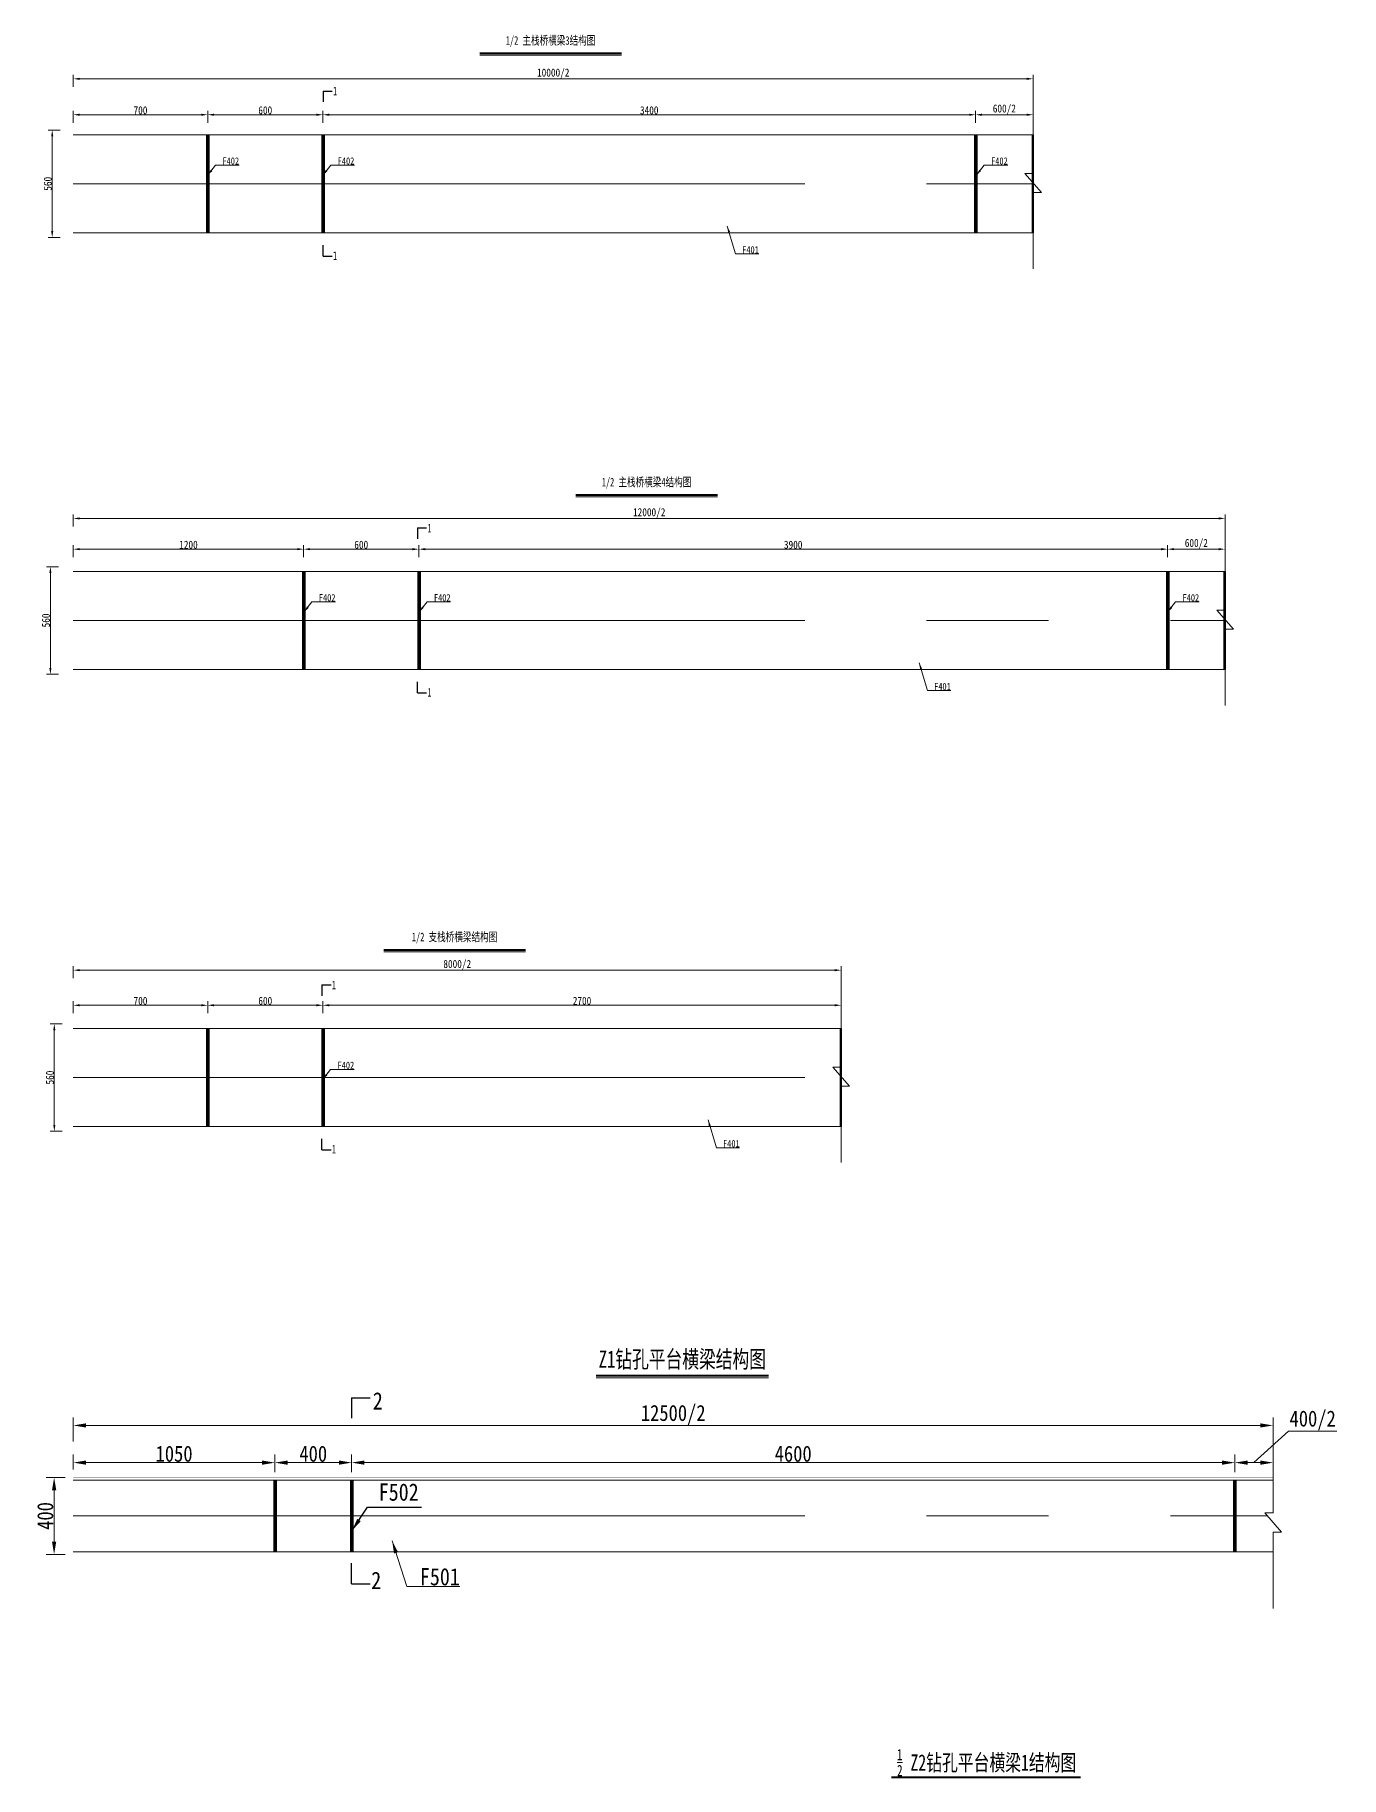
# Model space of a CAD drawing. Header units: millimetres. Extents: x -724662 to -98163, y -2532159 to 119496.
# Drawn here: x -100847.5 to -100779.5, y 114452.9 to 114543.6 of the extents above; entities that cross this region are included whole.
import ezdxf

# ---------------------------------------------------------------- set-up
doc = ezdxf.new("R2010")
doc.units = ezdxf.units.MM
doc.header["$LTSCALE"] = 20
doc.linetypes.add('CENTER2', pattern=[28.575, 19.05, -3.175, 3.175, -3.175])
doc.layers.get('0').update_dxf_attribs({"lineweight": 25})
for name, color, linetype, lineweight in [('中心线', 3, 'CENTER2', 13), ('文本', 7, 'Continuous', 13), ('标注', 1, 'Continuous', 13), ('粗实线', 7, 'Continuous', 25), ('细实线', 1, 'Continuous', 13)]:
    doc.layers.add(name, color=color, linetype=linetype, lineweight=lineweight)
doc.layers.add('钢构CAD-H形钢', color=152, linetype='Continuous')
doc.layers.add('钢构CAD-工字钢', color=6, linetype='Continuous')
doc.styles.get("Standard").update_dxf_attribs({"font": 'simsun.ttf', "width": 0.85})
doc.styles.add('文本1', font='simsun.ttf', dxfattribs={"width": 0.71, "height": 2.2})
doc.dimstyles.new('100-1÷3', dxfattribs={"dimscale": 0.333333, "dimtxt": 2.5, "dimasz": 2, "dimexe": 1.25, "dimexo": 1.25, "dimgap": 0.125, "dimtad": 1, "dimdec": 0, "dimlfac": 100, "dimdsep": 46, "dimtxsty": 'Standard', "dimcen": 0.001, "dimclrd": 256, "dimclre": 256, "dimclrt": 7, "dimadec": 4, "dimazin": 2, "dimtfac": 1, "dimtdec": 0, "dimtmove": 1, "dimatfit": 2, "dimfxlon": 1, "dimlwd": -1, "dimlwe": -1, "dimarcsym": 0})
doc.dimstyles.new('100-1÷6', dxfattribs={"dimscale": 0.166667, "dimtxt": 2.5, "dimasz": 2, "dimexe": 1.25, "dimexo": 1.25, "dimgap": 0.125, "dimtad": 1, "dimdec": 0, "dimlfac": 100, "dimdsep": 46, "dimtxsty": 'Standard', "dimcen": 0.001, "dimclrd": 256, "dimclre": 256, "dimclrt": 7, "dimadec": 4, "dimazin": 2, "dimtfac": 1, "dimtdec": 0, "dimtmove": 1, "dimatfit": 2, "dimfxlon": 1, "dimlwd": -1, "dimlwe": -1, "dimarcsym": 0})

# ---------------------------------------------------------------- blocks, each defined once
blk = doc.blocks.new('*D724')
at = {"layer": 'Defpoints', "color": 0, "transparency": 16777216}
for p in [(-100795.508, 114541.345), (-100845.508, 114538.68), (-100795.508, 114538.68)]:
    blk.add_point(p, dxfattribs=at)
at = {"layer": '标注', "transparency": 16777216}
for p, q in [((-100845.508, 114540.928), (-100845.508, 114541.553)), ((-100845.174, 114541.345), (-100795.841, 114541.345))]:
    blk.add_line(p, q, dxfattribs=at)
at = {"layer": '标注', "linetype": 'ByBlock', "transparency": 16777216}
blk.add_line((-100795.508, 114540.928), (-100795.508, 114541.553), dxfattribs=at)
at = {"layer": '标注', "transparency": 16777216}
for points in [[(-100845.174, 114541.4), (-100845.174, 114541.289), (-100845.508, 114541.345)], [(-100795.841, 114541.4), (-100795.841, 114541.289), (-100795.508, 114541.345)]]:
    blk.add_solid(points, dxfattribs=at)
at = {"layer": '标注', "color": 7, "transparency": 16777216, "insert": (-100820.508, 114541.619), "char_height": 0.4167, "attachment_point": 5}
blk.add_mtext('10000/2', dxfattribs=at)
blk = doc.blocks.new('*D725')
at = {"layer": 'Defpoints', "color": 0, "transparency": 16777216}
for p in [(-100838.508, 114539.475), (-100845.508, 114538.68), (-100838.508, 114538.43)]:
    blk.add_point(p, dxfattribs=at)
at = {"layer": '标注', "transparency": 16777216}
for p, q in [((-100845.508, 114539.058), (-100845.508, 114539.683)), ((-100845.174, 114539.475), (-100838.841, 114539.475))]:
    blk.add_line(p, q, dxfattribs=at)
at = {"layer": '标注', "linetype": 'ByBlock', "transparency": 16777216}
blk.add_line((-100838.508, 114539.058), (-100838.508, 114539.683), dxfattribs=at)
at = {"layer": '标注', "transparency": 16777216}
for points in [[(-100845.174, 114539.53), (-100845.174, 114539.419), (-100845.508, 114539.475)], [(-100838.841, 114539.53), (-100838.841, 114539.419), (-100838.508, 114539.475)]]:
    blk.add_solid(points, dxfattribs=at)
at = {"layer": '标注', "color": 7, "transparency": 16777216, "insert": (-100842.008, 114539.704), "char_height": 0.4167, "attachment_point": 5}
blk.add_mtext('700', dxfattribs=at)
blk = doc.blocks.new('*D726')
at = {"layer": 'Defpoints', "color": 0, "transparency": 16777216}
for p in [(-100832.508, 114539.475), (-100838.508, 114538.43), (-100832.508, 114538.43)]:
    blk.add_point(p, dxfattribs=at)
at = {"layer": '标注', "transparency": 16777216}
for p, q in [((-100838.508, 114539.058), (-100838.508, 114539.683)), ((-100838.174, 114539.475), (-100832.841, 114539.475))]:
    blk.add_line(p, q, dxfattribs=at)
at = {"layer": '标注', "linetype": 'ByBlock', "transparency": 16777216}
blk.add_line((-100832.508, 114539.058), (-100832.508, 114539.683), dxfattribs=at)
at = {"layer": '标注', "transparency": 16777216}
for points in [[(-100838.174, 114539.53), (-100838.174, 114539.419), (-100838.508, 114539.475)], [(-100832.841, 114539.53), (-100832.841, 114539.419), (-100832.508, 114539.475)]]:
    blk.add_solid(points, dxfattribs=at)
at = {"layer": '标注', "color": 7, "transparency": 16777216, "insert": (-100835.508, 114539.704), "char_height": 0.4167, "attachment_point": 5}
blk.add_mtext('600', dxfattribs=at)
blk = doc.blocks.new('*D727')
at = {"layer": 'Defpoints', "color": 0, "transparency": 16777216}
for p in [(-100798.508, 114539.475), (-100832.508, 114538.43), (-100798.508, 114538.43)]:
    blk.add_point(p, dxfattribs=at)
at = {"layer": '标注', "transparency": 16777216}
for p, q in [((-100832.508, 114539.058), (-100832.508, 114539.683)), ((-100832.174, 114539.475), (-100798.841, 114539.475))]:
    blk.add_line(p, q, dxfattribs=at)
at = {"layer": '标注', "linetype": 'ByBlock', "transparency": 16777216}
blk.add_line((-100798.508, 114539.058), (-100798.508, 114539.683), dxfattribs=at)
at = {"layer": '标注', "transparency": 16777216}
for points in [[(-100832.174, 114539.53), (-100832.174, 114539.419), (-100832.508, 114539.475)], [(-100798.841, 114539.53), (-100798.841, 114539.419), (-100798.508, 114539.475)]]:
    blk.add_solid(points, dxfattribs=at)
at = {"layer": '标注', "color": 7, "transparency": 16777216, "insert": (-100815.508, 114539.704), "char_height": 0.4167, "attachment_point": 5}
blk.add_mtext('3400', dxfattribs=at)
blk = doc.blocks.new('*D728')
at = {"layer": 'Defpoints', "color": 0, "transparency": 16777216}
for p in [(-100795.508, 114539.475), (-100798.508, 114538.43), (-100795.508, 114538.43)]:
    blk.add_point(p, dxfattribs=at)
at = {"layer": '标注', "transparency": 16777216}
for p, q in [((-100798.508, 114539.058), (-100798.508, 114539.683)), ((-100798.174, 114539.475), (-100795.841, 114539.475))]:
    blk.add_line(p, q, dxfattribs=at)
at = {"layer": '标注', "linetype": 'ByBlock', "transparency": 16777216}
blk.add_line((-100795.508, 114539.058), (-100795.508, 114539.683), dxfattribs=at)
at = {"layer": '标注', "transparency": 16777216}
for points in [[(-100798.174, 114539.53), (-100798.174, 114539.419), (-100798.508, 114539.475)], [(-100795.841, 114539.53), (-100795.841, 114539.419), (-100795.508, 114539.475)]]:
    blk.add_solid(points, dxfattribs=at)
at = {"layer": '标注', "color": 7, "transparency": 16777216, "insert": (-100797.008, 114539.749), "char_height": 0.4167, "attachment_point": 5}
blk.add_mtext('600/2', dxfattribs=at)
blk = doc.blocks.new('*D729')
at = {"layer": 'Defpoints', "color": 0, "transparency": 16777216}
for p in [(-100845.508, 114538.68), (-100846.607, 114533.08), (-100845.508, 114533.08)]:
    blk.add_point(p, dxfattribs=at)
at = {"layer": '标注', "transparency": 16777216}
for p, q in [((-100846.19, 114538.68), (-100846.815, 114538.68)), ((-100846.607, 114538.347), (-100846.607, 114533.413))]:
    blk.add_line(p, q, dxfattribs=at)
at = {"layer": '标注', "linetype": 'ByBlock', "transparency": 16777216}
blk.add_line((-100846.19, 114533.08), (-100846.815, 114533.08), dxfattribs=at)
at = {"layer": '标注', "transparency": 16777216}
for points in [[(-100846.662, 114538.347), (-100846.551, 114538.347), (-100846.607, 114538.68)], [(-100846.662, 114533.413), (-100846.551, 114533.413), (-100846.607, 114533.08)]]:
    blk.add_solid(points, dxfattribs=at)
at = {"layer": '标注', "color": 7, "transparency": 16777216, "insert": (-100846.836, 114535.88), "char_height": 0.4167, "attachment_point": 5, "rotation": 90}
blk.add_mtext('560', dxfattribs=at)
blk = doc.blocks.new('*D730')
at = {"layer": 'Defpoints', "color": 0, "transparency": 16777216}
for p in [(-100833.508, 114516.855), (-100845.508, 114515.943), (-100833.508, 114515.693)]:
    blk.add_point(p, dxfattribs=at)
at = {"layer": '标注', "transparency": 16777216}
for p, q in [((-100845.508, 114516.438), (-100845.508, 114517.063)), ((-100845.174, 114516.855), (-100833.841, 114516.855))]:
    blk.add_line(p, q, dxfattribs=at)
at = {"layer": '标注', "linetype": 'ByBlock', "transparency": 16777216}
blk.add_line((-100833.508, 114516.438), (-100833.508, 114517.063), dxfattribs=at)
at = {"layer": '标注', "transparency": 16777216}
for points in [[(-100845.174, 114516.91), (-100845.174, 114516.799), (-100845.508, 114516.855)], [(-100833.841, 114516.91), (-100833.841, 114516.799), (-100833.508, 114516.855)]]:
    blk.add_solid(points, dxfattribs=at)
at = {"layer": '标注', "color": 7, "transparency": 16777216, "insert": (-100839.508, 114517.084), "char_height": 0.4167, "attachment_point": 5}
blk.add_mtext('1200', dxfattribs=at)
blk = doc.blocks.new('*D731')
at = {"layer": 'Defpoints', "color": 0, "transparency": 16777216}
for p in [(-100827.508, 114516.855), (-100833.508, 114515.693), (-100827.508, 114515.693)]:
    blk.add_point(p, dxfattribs=at)
at = {"layer": '标注', "transparency": 16777216}
for p, q in [((-100833.508, 114516.438), (-100833.508, 114517.063)), ((-100833.174, 114516.855), (-100827.841, 114516.855))]:
    blk.add_line(p, q, dxfattribs=at)
at = {"layer": '标注', "linetype": 'ByBlock', "transparency": 16777216}
blk.add_line((-100827.508, 114516.438), (-100827.508, 114517.063), dxfattribs=at)
at = {"layer": '标注', "transparency": 16777216}
for points in [[(-100833.174, 114516.91), (-100833.174, 114516.799), (-100833.508, 114516.855)], [(-100827.841, 114516.91), (-100827.841, 114516.799), (-100827.508, 114516.855)]]:
    blk.add_solid(points, dxfattribs=at)
at = {"layer": '标注', "color": 7, "transparency": 16777216, "insert": (-100830.508, 114517.084), "char_height": 0.4167, "attachment_point": 5}
blk.add_mtext('600', dxfattribs=at)
blk = doc.blocks.new('*D732')
at = {"layer": 'Defpoints', "color": 0, "transparency": 16777216}
for p in [(-100788.508, 114516.855), (-100827.508, 114515.693), (-100788.508, 114515.693)]:
    blk.add_point(p, dxfattribs=at)
at = {"layer": '标注', "transparency": 16777216}
for p, q in [((-100827.508, 114516.438), (-100827.508, 114517.063)), ((-100827.174, 114516.855), (-100788.841, 114516.855))]:
    blk.add_line(p, q, dxfattribs=at)
at = {"layer": '标注', "linetype": 'ByBlock', "transparency": 16777216}
blk.add_line((-100788.508, 114516.438), (-100788.508, 114517.063), dxfattribs=at)
at = {"layer": '标注', "transparency": 16777216}
for points in [[(-100827.174, 114516.91), (-100827.174, 114516.799), (-100827.508, 114516.855)], [(-100788.841, 114516.91), (-100788.841, 114516.799), (-100788.508, 114516.855)]]:
    blk.add_solid(points, dxfattribs=at)
at = {"layer": '标注', "color": 7, "transparency": 16777216, "insert": (-100808.008, 114517.084), "char_height": 0.4167, "attachment_point": 5}
blk.add_mtext('3900', dxfattribs=at)
blk = doc.blocks.new('*D733')
at = {"layer": 'Defpoints', "color": 0, "transparency": 16777216}
for p in [(-100785.508, 114516.855), (-100788.508, 114515.693), (-100785.508, 114515.693)]:
    blk.add_point(p, dxfattribs=at)
at = {"layer": '标注', "transparency": 16777216}
for p, q in [((-100788.508, 114516.438), (-100788.508, 114517.063)), ((-100788.174, 114516.855), (-100785.841, 114516.855))]:
    blk.add_line(p, q, dxfattribs=at)
at = {"layer": '标注', "linetype": 'ByBlock', "transparency": 16777216}
blk.add_line((-100785.508, 114516.438), (-100785.508, 114517.063), dxfattribs=at)
at = {"layer": '标注', "transparency": 16777216}
for points in [[(-100788.174, 114516.91), (-100788.174, 114516.799), (-100788.508, 114516.855)], [(-100785.841, 114516.91), (-100785.841, 114516.799), (-100785.508, 114516.855)]]:
    blk.add_solid(points, dxfattribs=at)
at = {"layer": '标注', "color": 7, "transparency": 16777216, "insert": (-100787.008, 114517.129), "char_height": 0.4167, "attachment_point": 5}
blk.add_mtext('600/2', dxfattribs=at)
blk = doc.blocks.new('*D734')
at = {"layer": 'Defpoints', "color": 0, "transparency": 16777216}
for p in [(-100785.508, 114518.455), (-100845.508, 114515.943), (-100785.508, 114515.943)]:
    blk.add_point(p, dxfattribs=at)
at = {"layer": '标注', "transparency": 16777216}
for p, q in [((-100845.508, 114518.039), (-100845.508, 114518.664)), ((-100845.174, 114518.455), (-100785.841, 114518.455))]:
    blk.add_line(p, q, dxfattribs=at)
at = {"layer": '标注', "linetype": 'ByBlock', "transparency": 16777216}
blk.add_line((-100785.508, 114518.039), (-100785.508, 114518.664), dxfattribs=at)
at = {"layer": '标注', "transparency": 16777216}
for points in [[(-100845.174, 114518.511), (-100845.174, 114518.4), (-100845.508, 114518.455)], [(-100785.841, 114518.511), (-100785.841, 114518.4), (-100785.508, 114518.455)]]:
    blk.add_solid(points, dxfattribs=at)
at = {"layer": '标注', "color": 7, "transparency": 16777216, "insert": (-100815.508, 114518.73), "char_height": 0.4167, "attachment_point": 5}
blk.add_mtext('12000/2', dxfattribs=at)
blk = doc.blocks.new('*D735')
at = {"layer": 'Defpoints', "color": 0, "transparency": 16777216}
for p in [(-100845.508, 114515.943), (-100846.701, 114510.343), (-100845.508, 114510.343)]:
    blk.add_point(p, dxfattribs=at)
at = {"layer": '标注', "transparency": 16777216}
for p, q in [((-100846.285, 114515.943), (-100846.91, 114515.943)), ((-100846.701, 114515.609), (-100846.701, 114510.676))]:
    blk.add_line(p, q, dxfattribs=at)
at = {"layer": '标注', "linetype": 'ByBlock', "transparency": 16777216}
blk.add_line((-100846.285, 114510.343), (-100846.91, 114510.343), dxfattribs=at)
at = {"layer": '标注', "transparency": 16777216}
for points in [[(-100846.757, 114515.609), (-100846.646, 114515.609), (-100846.701, 114515.943)], [(-100846.757, 114510.676), (-100846.646, 114510.676), (-100846.701, 114510.343)]]:
    blk.add_solid(points, dxfattribs=at)
at = {"layer": '标注', "color": 7, "transparency": 16777216, "insert": (-100846.931, 114513.143), "char_height": 0.4167, "attachment_point": 5, "rotation": 90}
blk.add_mtext('560', dxfattribs=at)
blk = doc.blocks.new('*D741')
at = {"layer": 'Defpoints', "color": 0, "transparency": 16777216}
for p in [(-100838.508, 114493.107), (-100845.508, 114492.143), (-100838.508, 114491.893)]:
    blk.add_point(p, dxfattribs=at)
at = {"layer": '标注', "transparency": 16777216}
for p, q in [((-100845.508, 114492.691), (-100845.508, 114493.316)), ((-100845.174, 114493.107), (-100838.841, 114493.107))]:
    blk.add_line(p, q, dxfattribs=at)
at = {"layer": '标注', "linetype": 'ByBlock', "transparency": 16777216}
blk.add_line((-100838.508, 114492.691), (-100838.508, 114493.316), dxfattribs=at)
at = {"layer": '标注', "transparency": 16777216}
for points in [[(-100845.174, 114493.163), (-100845.174, 114493.052), (-100845.508, 114493.107)], [(-100838.841, 114493.163), (-100838.841, 114493.052), (-100838.508, 114493.107)]]:
    blk.add_solid(points, dxfattribs=at)
at = {"layer": '标注', "color": 7, "transparency": 16777216, "insert": (-100842.008, 114493.336), "char_height": 0.4167, "attachment_point": 5}
blk.add_mtext('700', dxfattribs=at)
blk = doc.blocks.new('*D742')
at = {"layer": 'Defpoints', "color": 0, "transparency": 16777216}
for p in [(-100832.508, 114493.107), (-100838.508, 114491.893), (-100832.508, 114491.893)]:
    blk.add_point(p, dxfattribs=at)
at = {"layer": '标注', "transparency": 16777216}
for p, q in [((-100838.508, 114492.691), (-100838.508, 114493.316)), ((-100838.174, 114493.107), (-100832.841, 114493.107))]:
    blk.add_line(p, q, dxfattribs=at)
at = {"layer": '标注', "linetype": 'ByBlock', "transparency": 16777216}
blk.add_line((-100832.508, 114492.691), (-100832.508, 114493.316), dxfattribs=at)
at = {"layer": '标注', "transparency": 16777216}
for points in [[(-100838.174, 114493.163), (-100838.174, 114493.052), (-100838.508, 114493.107)], [(-100832.841, 114493.163), (-100832.841, 114493.052), (-100832.508, 114493.107)]]:
    blk.add_solid(points, dxfattribs=at)
at = {"layer": '标注', "color": 7, "transparency": 16777216, "insert": (-100835.508, 114493.336), "char_height": 0.4167, "attachment_point": 5}
blk.add_mtext('600', dxfattribs=at)
blk = doc.blocks.new('*D743')
at = {"layer": 'Defpoints', "color": 0, "transparency": 16777216}
for p in [(-100805.508, 114493.107), (-100832.508, 114491.893), (-100805.508, 114491.893)]:
    blk.add_point(p, dxfattribs=at)
at = {"layer": '标注', "transparency": 16777216}
for p, q in [((-100832.508, 114492.691), (-100832.508, 114493.316)), ((-100832.174, 114493.107), (-100805.841, 114493.107))]:
    blk.add_line(p, q, dxfattribs=at)
at = {"layer": '标注', "linetype": 'ByBlock', "transparency": 16777216}
blk.add_line((-100805.508, 114492.691), (-100805.508, 114493.316), dxfattribs=at)
at = {"layer": '标注', "transparency": 16777216}
for points in [[(-100832.174, 114493.163), (-100832.174, 114493.052), (-100832.508, 114493.107)], [(-100805.841, 114493.163), (-100805.841, 114493.052), (-100805.508, 114493.107)]]:
    blk.add_solid(points, dxfattribs=at)
at = {"layer": '标注', "color": 7, "transparency": 16777216, "insert": (-100819.008, 114493.336), "char_height": 0.4167, "attachment_point": 5}
blk.add_mtext('2700', dxfattribs=at)
blk = doc.blocks.new('*D744')
at = {"layer": 'Defpoints', "color": 0, "transparency": 16777216}
for p in [(-100805.508, 114494.934), (-100845.508, 114492.143), (-100805.508, 114492.143)]:
    blk.add_point(p, dxfattribs=at)
at = {"layer": '标注', "transparency": 16777216}
for p, q in [((-100845.508, 114494.517), (-100845.508, 114495.142)), ((-100845.174, 114494.934), (-100805.841, 114494.934))]:
    blk.add_line(p, q, dxfattribs=at)
at = {"layer": '标注', "linetype": 'ByBlock', "transparency": 16777216}
blk.add_line((-100805.508, 114494.517), (-100805.508, 114495.142), dxfattribs=at)
at = {"layer": '标注', "transparency": 16777216}
for points in [[(-100845.174, 114494.989), (-100845.174, 114494.878), (-100845.508, 114494.934)], [(-100805.841, 114494.989), (-100805.841, 114494.878), (-100805.508, 114494.934)]]:
    blk.add_solid(points, dxfattribs=at)
at = {"layer": '标注', "color": 7, "transparency": 16777216, "insert": (-100825.508, 114495.208), "char_height": 0.4167, "attachment_point": 5}
blk.add_mtext('8000/2', dxfattribs=at)
blk = doc.blocks.new('*D745')
at = {"layer": 'Defpoints', "color": 0, "transparency": 16777216}
for p in [(-100845.508, 114492.143), (-100846.496, 114486.543), (-100845.508, 114486.543)]:
    blk.add_point(p, dxfattribs=at)
at = {"layer": '标注', "transparency": 16777216}
for p, q in [((-100846.08, 114492.143), (-100846.705, 114492.143)), ((-100846.496, 114491.81), (-100846.496, 114486.877))]:
    blk.add_line(p, q, dxfattribs=at)
at = {"layer": '标注', "linetype": 'ByBlock', "transparency": 16777216}
blk.add_line((-100846.08, 114486.543), (-100846.705, 114486.543), dxfattribs=at)
at = {"layer": '标注', "transparency": 16777216}
for points in [[(-100846.552, 114491.81), (-100846.441, 114491.81), (-100846.496, 114492.143)], [(-100846.552, 114486.877), (-100846.441, 114486.877), (-100846.496, 114486.543)]]:
    blk.add_solid(points, dxfattribs=at)
at = {"layer": '标注', "color": 7, "transparency": 16777216, "insert": (-100846.726, 114489.343), "char_height": 0.4167, "attachment_point": 5, "rotation": 90}
blk.add_mtext('560', dxfattribs=at)
blk = doc.blocks.new('*D746')
at = {"layer": 'Defpoints', "color": 0, "transparency": 16777216}
for p in [(-100835.008, 114469.293), (-100845.508, 114468.517), (-100835.008, 114468.387)]:
    blk.add_point(p, dxfattribs=at)
at = {"layer": '标注', "transparency": 16777216}
for p, q in [((-100845.508, 114468.934), (-100845.508, 114469.709)), ((-100844.841, 114469.293), (-100835.674, 114469.293))]:
    blk.add_line(p, q, dxfattribs=at)
at = {"layer": '标注', "linetype": 'ByBlock', "transparency": 16777216}
blk.add_line((-100835.008, 114468.804), (-100835.008, 114469.709), dxfattribs=at)
at = {"layer": '标注', "transparency": 16777216}
for points in [[(-100844.841, 114469.404), (-100844.841, 114469.182), (-100845.508, 114469.293)], [(-100835.674, 114469.404), (-100835.674, 114469.182), (-100835.008, 114469.293)]]:
    blk.add_solid(points, dxfattribs=at)
at = {"layer": '标注', "color": 7, "transparency": 16777216, "insert": (-100840.258, 114469.751), "char_height": 0.8333, "attachment_point": 5}
blk.add_mtext('1050', dxfattribs=at)
blk = doc.blocks.new('*D747')
at = {"layer": 'Defpoints', "color": 0, "transparency": 16777216}
for p in [(-100831.008, 114469.293), (-100835.008, 114468.387), (-100831.008, 114468.387)]:
    blk.add_point(p, dxfattribs=at)
at = {"layer": '标注', "transparency": 16777216}
for p, q in [((-100835.008, 114468.804), (-100835.008, 114469.709)), ((-100834.341, 114469.293), (-100831.674, 114469.293))]:
    blk.add_line(p, q, dxfattribs=at)
at = {"layer": '标注', "linetype": 'ByBlock', "transparency": 16777216}
blk.add_line((-100831.008, 114468.804), (-100831.008, 114469.709), dxfattribs=at)
at = {"layer": '标注', "transparency": 16777216}
for points in [[(-100834.341, 114469.404), (-100834.341, 114469.182), (-100835.008, 114469.293)], [(-100831.674, 114469.404), (-100831.674, 114469.182), (-100831.008, 114469.293)]]:
    blk.add_solid(points, dxfattribs=at)
at = {"layer": '标注', "color": 7, "transparency": 16777216, "insert": (-100833.008, 114469.751), "char_height": 0.8333, "attachment_point": 5}
blk.add_mtext('400', dxfattribs=at)
blk = doc.blocks.new('*D748')
at = {"layer": 'Defpoints', "color": 0, "transparency": 16777216}
for p in [(-100785.008, 114469.293), (-100831.008, 114468.387), (-100785.008, 114468.387)]:
    blk.add_point(p, dxfattribs=at)
at = {"layer": '标注', "transparency": 16777216}
for p, q in [((-100831.008, 114468.804), (-100831.008, 114469.709)), ((-100830.341, 114469.293), (-100785.674, 114469.293))]:
    blk.add_line(p, q, dxfattribs=at)
at = {"layer": '标注', "linetype": 'ByBlock', "transparency": 16777216}
blk.add_line((-100785.008, 114468.804), (-100785.008, 114469.709), dxfattribs=at)
at = {"layer": '标注', "transparency": 16777216}
for points in [[(-100830.341, 114469.404), (-100830.341, 114469.182), (-100831.008, 114469.293)], [(-100785.674, 114469.404), (-100785.674, 114469.182), (-100785.008, 114469.293)]]:
    blk.add_solid(points, dxfattribs=at)
at = {"layer": '标注', "color": 7, "transparency": 16777216, "insert": (-100808.008, 114469.751), "char_height": 0.8333, "attachment_point": 5}
blk.add_mtext('4600', dxfattribs=at)
blk = doc.blocks.new('*D749')
at = {"layer": 'Defpoints', "color": 0, "transparency": 16777216}
for p in [(-100783.008, 114469.293), (-100785.008, 114468.387), (-100783.008, 114468.387)]:
    blk.add_point(p, dxfattribs=at)
at = {"layer": '标注', "transparency": 16777216}
for p, q in [((-100784.008, 114469.293), (-100782.207, 114470.938)), ((-100782.207, 114470.938), (-100779.69, 114470.938)), ((-100785.008, 114468.804), (-100785.008, 114469.709)), ((-100784.341, 114469.293), (-100783.674, 114469.293))]:
    blk.add_line(p, q, dxfattribs=at)
at = {"layer": '标注', "linetype": 'ByBlock', "transparency": 16777216}
blk.add_line((-100783.008, 114468.804), (-100783.008, 114469.709), dxfattribs=at)
at = {"layer": '标注', "transparency": 16777216}
for points in [[(-100784.341, 114469.404), (-100784.341, 114469.182), (-100785.008, 114469.293)], [(-100783.674, 114469.404), (-100783.674, 114469.182), (-100783.008, 114469.293)]]:
    blk.add_solid(points, dxfattribs=at)
at = {"layer": '标注', "color": 7, "transparency": 16777216, "insert": (-100780.948, 114471.487), "char_height": 0.8333, "attachment_point": 5}
blk.add_mtext('400/2', dxfattribs=at)
blk = doc.blocks.new('*D750')
at = {"layer": 'Defpoints', "color": 0, "transparency": 16777216}
for p in [(-100783.008, 114471.229), (-100845.508, 114468.517), (-100783.008, 114468.517)]:
    blk.add_point(p, dxfattribs=at)
at = {"layer": '标注', "transparency": 16777216}
for p, q in [((-100845.508, 114470.396), (-100845.508, 114471.646)), ((-100844.841, 114471.229), (-100783.674, 114471.229))]:
    blk.add_line(p, q, dxfattribs=at)
at = {"layer": '标注', "linetype": 'ByBlock', "transparency": 16777216}
blk.add_line((-100783.008, 114470.396), (-100783.008, 114471.646), dxfattribs=at)
at = {"layer": '标注', "transparency": 16777216}
for points in [[(-100844.841, 114471.34), (-100844.841, 114471.118), (-100845.508, 114471.229)], [(-100783.674, 114471.34), (-100783.674, 114471.118), (-100783.008, 114471.229)]]:
    blk.add_solid(points, dxfattribs=at)
at = {"layer": '标注', "color": 7, "transparency": 16777216, "insert": (-100814.258, 114471.778), "char_height": 0.8333, "attachment_point": 5}
blk.add_mtext('12500/2', dxfattribs=at)
blk = doc.blocks.new('*D751')
at = {"layer": 'Defpoints', "color": 0, "transparency": 16777216}
for p in [(-100845.508, 114468.517), (-100846.506, 114464.517), (-100845.508, 114464.517)]:
    blk.add_point(p, dxfattribs=at)
at = {"layer": '标注', "transparency": 16777216}
for p, q in [((-100845.924, 114468.517), (-100846.923, 114468.517)), ((-100846.506, 114467.85), (-100846.506, 114465.184))]:
    blk.add_line(p, q, dxfattribs=at)
at = {"layer": '标注', "linetype": 'ByBlock', "transparency": 16777216}
blk.add_line((-100845.924, 114464.517), (-100846.923, 114464.517), dxfattribs=at)
at = {"layer": '标注', "transparency": 16777216}
for points in [[(-100846.617, 114467.85), (-100846.395, 114467.85), (-100846.506, 114468.517)], [(-100846.617, 114465.184), (-100846.395, 114465.184), (-100846.506, 114464.517)]]:
    blk.add_solid(points, dxfattribs=at)
at = {"layer": '标注', "color": 7, "transparency": 16777216, "insert": (-100846.965, 114466.517), "char_height": 0.8333, "attachment_point": 5, "rotation": 90}
blk.add_mtext('400', dxfattribs=at)

msp = doc.modelspace()

# ---------------------------------------------------------------- linework, layer by layer
for p, q in [((-100832.4918, 114540.7035), (-100832.0152, 114540.7035)), ((-100832.4918, 114540.7035), (-100832.4918, 114540.1383)), ((-100832.4918, 114532.1159), (-100832.4918, 114532.6811)), ((-100832.4918, 114532.1159), (-100832.0152, 114532.1159)), ((-100827.5772, 114517.9661), (-100827.1006, 114517.9661)), ((-100827.5772, 114517.9661), (-100827.5772, 114517.4009)), ((-100827.5772, 114509.3785), (-100827.5772, 114509.9437)), ((-100827.5772, 114509.3785), (-100827.1006, 114509.3785)), ((-100832.5565, 114494.1668), (-100832.0799, 114494.1668)), ((-100832.5565, 114494.1668), (-100832.5565, 114493.6015)), ((-100832.5565, 114485.5791), (-100832.5565, 114486.1443)), ((-100832.5565, 114485.5791), (-100832.0799, 114485.5791)), ((-100831.019, 114472.6651), (-100830.0424, 114472.6651)), ((-100831.019, 114472.6651), (-100831.019, 114471.5999)), ((-100831.019, 114462.9892), (-100831.019, 114464.0544)), ((-100831.019, 114462.9892), (-100830.0424, 114462.9892))]:
    msp.add_line(p, q)
at = {"layer": '中心线', "ltscale": 0.1}
for p, q in [((-100845.5077, 114535.88), (-100795.4705, 114535.88)), ((-100845.5077, 114513.1426), (-100785.4705, 114513.1426)), ((-100845.5077, 114489.3432), (-100805.4705, 114489.3432)), ((-100845.5077, 114466.5171), (-100783.3087, 114466.5171))]:
    msp.add_line(p, q, dxfattribs=at)
for points in [[(-100795.5077, 114541.284), (-100795.5077, 114536.4207), (-100795.9449, 114536.4207), (-100795.0706, 114535.4241), (-100795.5077, 114535.4241), (-100795.5077, 114531.4518)], [(-100785.5077, 114518.5467), (-100785.5077, 114513.6833), (-100785.9449, 114513.6833), (-100785.0706, 114512.6867), (-100785.5077, 114512.6867), (-100785.5077, 114508.7145)], [(-100805.5077, 114494.7473), (-100805.5077, 114489.884), (-100805.9449, 114489.884), (-100805.0706, 114488.8874), (-100805.5077, 114488.8874), (-100805.5077, 114484.9151)], [(-100783.0077, 114471.5357), (-100783.0077, 114466.6723), (-100783.4449, 114466.6723), (-100782.5706, 114465.6757), (-100783.0077, 114465.6757), (-100783.0077, 114461.7035)]]:
    msp.add_lwpolyline(points, dxfattribs=at)
at = {"layer": '粗实线', "lineweight": 40}
for points in [[(-100824.3364, 114542.6761), (-100816.9586, 114542.6761)], [(-100819.3364, 114519.6804), (-100811.9586, 114519.6804)], [(-100829.3364, 114495.9978), (-100821.9586, 114495.9978)], [(-100818.2712, 114473.8229), (-100809.2935, 114473.8229)], [(-100802.8812, 114452.9164), (-100793.0498, 114452.9164)]]:
    msp.add_lwpolyline(points, dxfattribs=at)
at = {"layer": '细实线'}
for p, q in [((-100824.3364, 114542.5695), (-100816.9586, 114542.5695)), ((-100819.3364, 114519.5738), (-100811.9586, 114519.5738)), ((-100829.3364, 114495.8912), (-100821.9586, 114495.8912)), ((-100818.2712, 114473.7163), (-100809.2935, 114473.7163))]:
    msp.add_line(p, q, dxfattribs=at)
at = {"layer": '细实线', "color": 0}
for p, q in [((-100845.5077, 114538.43), (-100795.5077, 114538.43)), ((-100845.5077, 114533.33), (-100795.5077, 114533.33)), ((-100845.5077, 114515.6926), (-100785.5077, 114515.6926)), ((-100845.5077, 114510.5926), (-100785.5077, 114510.5926)), ((-100845.5077, 114491.8932), (-100805.5077, 114491.8932)), ((-100845.5077, 114486.7932), (-100805.5077, 114486.7932)), ((-100845.5077, 114468.3871), (-100783.0077, 114468.3871)), ((-100845.5077, 114464.6471), (-100783.0077, 114464.6471))]:
    msp.add_line(p, q, dxfattribs=at)
at = {"layer": '钢构CAD-H形钢', "color": 0, "const_width": 0.005}
msp.add_lwpolyline([(-100783.0077, 114468.5171), (-100845.5077, 114468.5171), (-100845.5077, 114464.5171), (-100783.0077, 114464.5171)], dxfattribs=at)
at = {"layer": '钢构CAD-工字钢'}
for p, q in [((-100838.5677, 114538.43), (-100838.5677, 114533.33)), ((-100838.4477, 114538.43), (-100838.4477, 114533.33)), ((-100832.5677, 114538.43), (-100832.5677, 114533.33)), ((-100832.4477, 114538.43), (-100832.4477, 114533.33)), ((-100798.5677, 114538.43), (-100798.5677, 114533.33)), ((-100798.4477, 114538.43), (-100798.4477, 114533.33)), ((-100795.5677, 114538.43), (-100795.5677, 114533.33)), ((-100833.5677, 114515.6926), (-100833.5677, 114510.5926)), ((-100833.4477, 114515.6926), (-100833.4477, 114510.5926)), ((-100827.5677, 114515.6926), (-100827.5677, 114510.5926)), ((-100827.4477, 114515.6926), (-100827.4477, 114510.5926)), ((-100788.5677, 114515.6926), (-100788.5677, 114510.5926)), ((-100788.4477, 114515.6926), (-100788.4477, 114510.5926)), ((-100785.5677, 114515.6926), (-100785.5677, 114510.5926)), ((-100838.5677, 114491.8932), (-100838.5677, 114486.7932)), ((-100838.4477, 114491.8932), (-100838.4477, 114486.7932)), ((-100832.5677, 114491.8932), (-100832.5677, 114486.7932)), ((-100832.4477, 114491.8932), (-100832.4477, 114486.7932)), ((-100805.5677, 114491.8932), (-100805.5677, 114486.7932)), ((-100835.0677, 114468.3871), (-100835.0677, 114464.6471)), ((-100834.9477, 114468.3871), (-100834.9477, 114464.6471)), ((-100831.0677, 114468.3871), (-100831.0677, 114464.6471)), ((-100830.9477, 114468.3871), (-100830.9477, 114464.6471)), ((-100785.0677, 114468.3871), (-100785.0677, 114464.6471)), ((-100784.9477, 114468.3871), (-100784.9477, 114464.6471))]:
    msp.add_line(p, q, dxfattribs=at)
at = {"layer": '钢构CAD-工字钢', "color": 3}
for p, q in [((-100838.5077, 114538.43), (-100838.5077, 114533.33)), ((-100832.5077, 114538.43), (-100832.5077, 114533.33)), ((-100798.5077, 114538.43), (-100798.5077, 114533.33)), ((-100795.5077, 114538.43), (-100795.5077, 114533.33)), ((-100833.5077, 114515.6926), (-100833.5077, 114510.5926)), ((-100827.5077, 114515.6926), (-100827.5077, 114510.5926)), ((-100788.5077, 114515.6926), (-100788.5077, 114510.5926)), ((-100785.5077, 114515.6926), (-100785.5077, 114510.5926)), ((-100838.5077, 114491.8932), (-100838.5077, 114486.7932)), ((-100832.5077, 114491.8932), (-100832.5077, 114486.7932)), ((-100805.5077, 114491.8932), (-100805.5077, 114486.7932)), ((-100835.0077, 114468.3871), (-100835.0077, 114464.6471)), ((-100831.0077, 114468.3871), (-100831.0077, 114464.6471)), ((-100785.0077, 114468.3871), (-100785.0077, 114464.6471))]:
    msp.add_line(p, q, dxfattribs=at)
at = {"layer": '钢构CAD-工字钢', "color": 0, "const_width": 0.005}
for points in [[(-100795.5077, 114538.68), (-100845.5077, 114538.68), (-100845.5077, 114533.08), (-100795.5077, 114533.08)], [(-100785.5077, 114515.9426), (-100845.5077, 114515.9426), (-100845.5077, 114510.3426), (-100785.5077, 114510.3426)], [(-100805.5077, 114492.1432), (-100845.5077, 114492.1432), (-100845.5077, 114486.5432), (-100805.5077, 114486.5432)]]:
    msp.add_lwpolyline(points, dxfattribs=at)

# ---------------------------------------------------------------- texts
at = {"char_height": 0.9, "width": 0.616371}
for insert, attachment_point in [((-100829.9068, 114472.9573), 1), ((-100829.9886, 114462.7134), 7)]:
    msp.add_mtext('2', dxfattribs=dict(at, insert=insert, attachment_point=attachment_point))
at = {"layer": '文本', "attachment_point": 5, "style": '文本1'}
for s, insert, char_height, width in [('1/2 主栈桥横梁3结构图', (-100820.6477, 114543.2885), 0.45, 8.736085), ('1', (-100831.8697, 114540.7097), 0.45, 8.736085), ('1', (-100831.8697, 114532.1393), 0.45, 8.736085), ('1/2 主栈桥横梁4结构图', (-100815.6477, 114520.2928), 0.45, 8.736085), ('1', (-100826.9551, 114517.952), 0.45, 8.736085), ('1', (-100826.9551, 114509.4048), 0.45, 8.736085), ('1/2 支栈桥横梁结构图', (-100825.6477, 114496.6102), 0.45, 8.736085), ('1', (-100831.9343, 114494.1603), 0.45, 8.736085), ('1', (-100831.9343, 114485.6157), 0.45, 8.736085), ('Z1钻孔平台横梁结构图', (-100813.7837, 114474.6287), 0.9, 10.006753), ('\\A1;{\\H0.7x;\\S1/2;} Z2钻孔平台横梁1结构图', (-100797.9297, 114453.6755), 0.85, 10.757216)]:
    msp.add_mtext(s, dxfattribs=dict(at, insert=insert, char_height=char_height, width=width))
at = {"layer": '标注', "color": 0, "attachment_point": 9}
for s, insert, char_height in [('F402', (-100836.8698, 114536.8738), 0.375), ('F402', (-100830.8683, 114536.8738), 0.375), ('F402', (-100796.8307, 114536.8738), 0.375), ('F401', (-100809.7962, 114532.2478), 0.375), ('F402', (-100831.8488, 114514.1365), 0.375), ('F402', (-100825.8539, 114514.1365), 0.375), ('F402', (-100786.8587, 114514.1365), 0.375), ('F401', (-100799.7962, 114509.5105), 0.375), ('F402', (-100830.8759, 114489.791), 0.375), ('F401', (-100810.7962, 114485.7111), 0.375), ('F502', (-100827.517, 114467.2949), 0.9), ('F501', (-100825.3721, 114462.8894), 0.9)]:
    msp.add_mtext(s, dxfattribs=dict(at, insert=insert, char_height=char_height))

# ---------------------------------------------------------------- dimensions: what is measured, and where the dimension line sits
at = {"layer": '标注'}
for base, p1, p2, text, dimstyle, picture, middle in [((-100795.5077, 114541.3448), (-100845.5077, 114538.68), (-100795.5077, 114538.68), '10000/2', '100-1÷6', '*D724', (-100820.5077, 114541.6194)), ((-100795.5077, 114539.4748), (-100798.5077, 114538.43), (-100795.5077, 114538.43), '600/2', '100-1÷6', '*D728', (-100797.0077, 114539.7494)), ((-100785.5077, 114518.4554), (-100845.5077, 114515.9426), (-100785.5077, 114515.9426), '12000/2', '100-1÷6', '*D734', (-100815.5077, 114518.7299)), ((-100785.5077, 114516.8546), (-100788.5077, 114515.6926), (-100785.5077, 114515.6926), '600/2', '100-1÷6', '*D733', (-100787.0077, 114517.1291)), ((-100805.5077, 114494.9337), (-100845.5077, 114492.1432), (-100805.5077, 114492.1432), '8000/2', '100-1÷6', '*D744', (-100825.5077, 114495.2083)), ((-100783.0077, 114471.2293), (-100845.5077, 114468.5171), (-100783.0077, 114468.5171), '12500/2', '100-1÷3', '*D750', (-100814.2577, 114471.7784))]:
    dim = msp.add_linear_dim(base=base, p1=p1, p2=p2, text=text, dimstyle=dimstyle, dxfattribs=at)
    dim.commit()
    dim.dimension.update_dxf_attribs({"geometry": picture, "text_midpoint": middle})
for base, p1, p2, dimstyle, picture, middle in [((-100838.5077, 114539.4748), (-100845.5077, 114538.68), (-100838.5077, 114538.43), '100-1÷6', '*D725', (-100842.0077, 114539.704)), ((-100832.5077, 114539.4748), (-100838.5077, 114538.43), (-100832.5077, 114538.43), '100-1÷6', '*D726', (-100835.5077, 114539.704)), ((-100798.5077, 114539.4748), (-100832.5077, 114538.43), (-100798.5077, 114538.43), '100-1÷6', '*D727', (-100815.5077, 114539.704)), ((-100833.5077, 114516.8546), (-100845.5077, 114515.9426), (-100833.5077, 114515.6926), '100-1÷6', '*D730', (-100839.5077, 114517.0838)), ((-100827.5077, 114516.8546), (-100833.5077, 114515.6926), (-100827.5077, 114515.6926), '100-1÷6', '*D731', (-100830.5077, 114517.0838)), ((-100788.5077, 114516.8546), (-100827.5077, 114515.6926), (-100788.5077, 114515.6926), '100-1÷6', '*D732', (-100808.0077, 114517.0838)), ((-100838.5077, 114493.1073), (-100845.5077, 114492.1432), (-100838.5077, 114491.8932), '100-1÷6', '*D741', (-100842.0077, 114493.3365)), ((-100832.5077, 114493.1073), (-100838.5077, 114491.8932), (-100832.5077, 114491.8932), '100-1÷6', '*D742', (-100835.5077, 114493.3365)), ((-100805.5077, 114493.1073), (-100832.5077, 114491.8932), (-100805.5077, 114491.8932), '100-1÷6', '*D743', (-100819.0077, 114493.3365)), ((-100835.0077, 114469.2927), (-100845.5077, 114468.5171), (-100835.0077, 114468.3871), '100-1÷3', '*D746', (-100840.2577, 114469.7511)), ((-100831.0077, 114469.2927), (-100835.0077, 114468.3871), (-100831.0077, 114468.3871), '100-1÷3', '*D747', (-100833.0077, 114469.7511)), ((-100785.0077, 114469.2927), (-100831.0077, 114468.3871), (-100785.0077, 114468.3871), '100-1÷3', '*D748', (-100808.0077, 114469.7511))]:
    dim = msp.add_linear_dim(base=base, p1=p1, p2=p2, dimstyle=dimstyle, dxfattribs=at)
    dim.commit()
    dim.dimension.update_dxf_attribs({"geometry": picture, "text_midpoint": middle})
for base, p1, p2, dimstyle, picture, middle in [((-100846.6068, 114533.08), (-100845.5077, 114538.68), (-100845.5077, 114533.08), '100-1÷6', '*D729', (-100846.836, 114535.88)), ((-100846.7014, 114510.3426), (-100845.5077, 114515.9426), (-100845.5077, 114510.3426), '100-1÷6', '*D735', (-100846.9306, 114513.1426)), ((-100846.4965, 114486.5432), (-100845.5077, 114492.1432), (-100845.5077, 114486.5432), '100-1÷6', '*D745', (-100846.7256, 114489.3432)), ((-100846.5063, 114464.5171), (-100845.5077, 114468.5171), (-100845.5077, 114464.5171), '100-1÷3', '*D751', (-100846.9647, 114466.5171))]:
    dim = msp.add_linear_dim(base=base, p1=p1, p2=p2, angle=90, dimstyle=dimstyle, dxfattribs=at)
    dim.commit()
    dim.dimension.update_dxf_attribs({"geometry": picture, "text_midpoint": middle})
dim = msp.add_linear_dim(base=(-100783.0077, 114469.2927), p1=(-100785.0077, 114468.3871), p2=(-100783.0077, 114468.3871), text='400/2', dimstyle='100-1÷3', dxfattribs=at)
dim.commit()
dim.dimension.update_dxf_attribs({"geometry": '*D749', "text_midpoint": (-100782.165, 114470.9382), "dimtype": 160})

# ---------------------------------------------------------------- leaders
at = {"layer": '标注', "color": 0, "annotation_type": 0, "has_hookline": 1, "hookline_direction": 0}
for points, text_width in [([(-100838.5172, 114536.3066), (-100838.0965, 114536.853), (-100837.7632, 114536.853)], 0.8726), ([(-100832.5156, 114536.3066), (-100832.095, 114536.853), (-100831.7616, 114536.853)], 0.8726), ([(-100798.4781, 114536.3066), (-100798.0575, 114536.853), (-100797.7241, 114536.853)], 0.8726), ([(-100811.4436, 114533.679), (-100811.0051, 114532.227), (-100810.6718, 114532.227)], 0.8547), ([(-100833.4962, 114513.5692), (-100833.0756, 114514.1157), (-100832.7422, 114514.1157)], 0.8726), ([(-100827.5012, 114513.5692), (-100827.0806, 114514.1157), (-100826.7473, 114514.1157)], 0.8726), ([(-100788.5061, 114513.5692), (-100788.0854, 114514.1157), (-100787.7521, 114514.1157)], 0.8726), ([(-100801.4436, 114510.9416), (-100801.0051, 114509.4896), (-100800.6718, 114509.4896)], 0.8547), ([(-100832.5233, 114489.2237), (-100832.1026, 114489.7702), (-100831.7693, 114489.7702)], 0.8726), ([(-100812.4436, 114487.1423), (-100812.0051, 114485.6903), (-100811.6718, 114485.6903)], 0.8547)]:
    msp.add_leader(points, dimstyle='100-1÷6', dxfattribs=dict(at, text_width=text_width))
at = {"layer": '标注', "annotation_type": 0, "has_hookline": 1, "hookline_direction": 0, "text_width": 2.0514}
msp.add_leader([(-100828.9001, 114465.2297), (-100828.1318, 114462.8478), (-100827.4651, 114462.8478)], dimstyle='100-1÷3', dxfattribs=at)
at = {"layer": '钢构CAD-工字钢', "annotation_type": 0, "has_hookline": 1, "hookline_direction": 0, "text_width": 2.0941}
msp.add_leader([(-100830.9918, 114465.7502), (-100830.1807, 114466.976), (-100829.514, 114466.976)], dimstyle='100-1÷3', dxfattribs=at)

doc.saveas('drawing.dxf')
